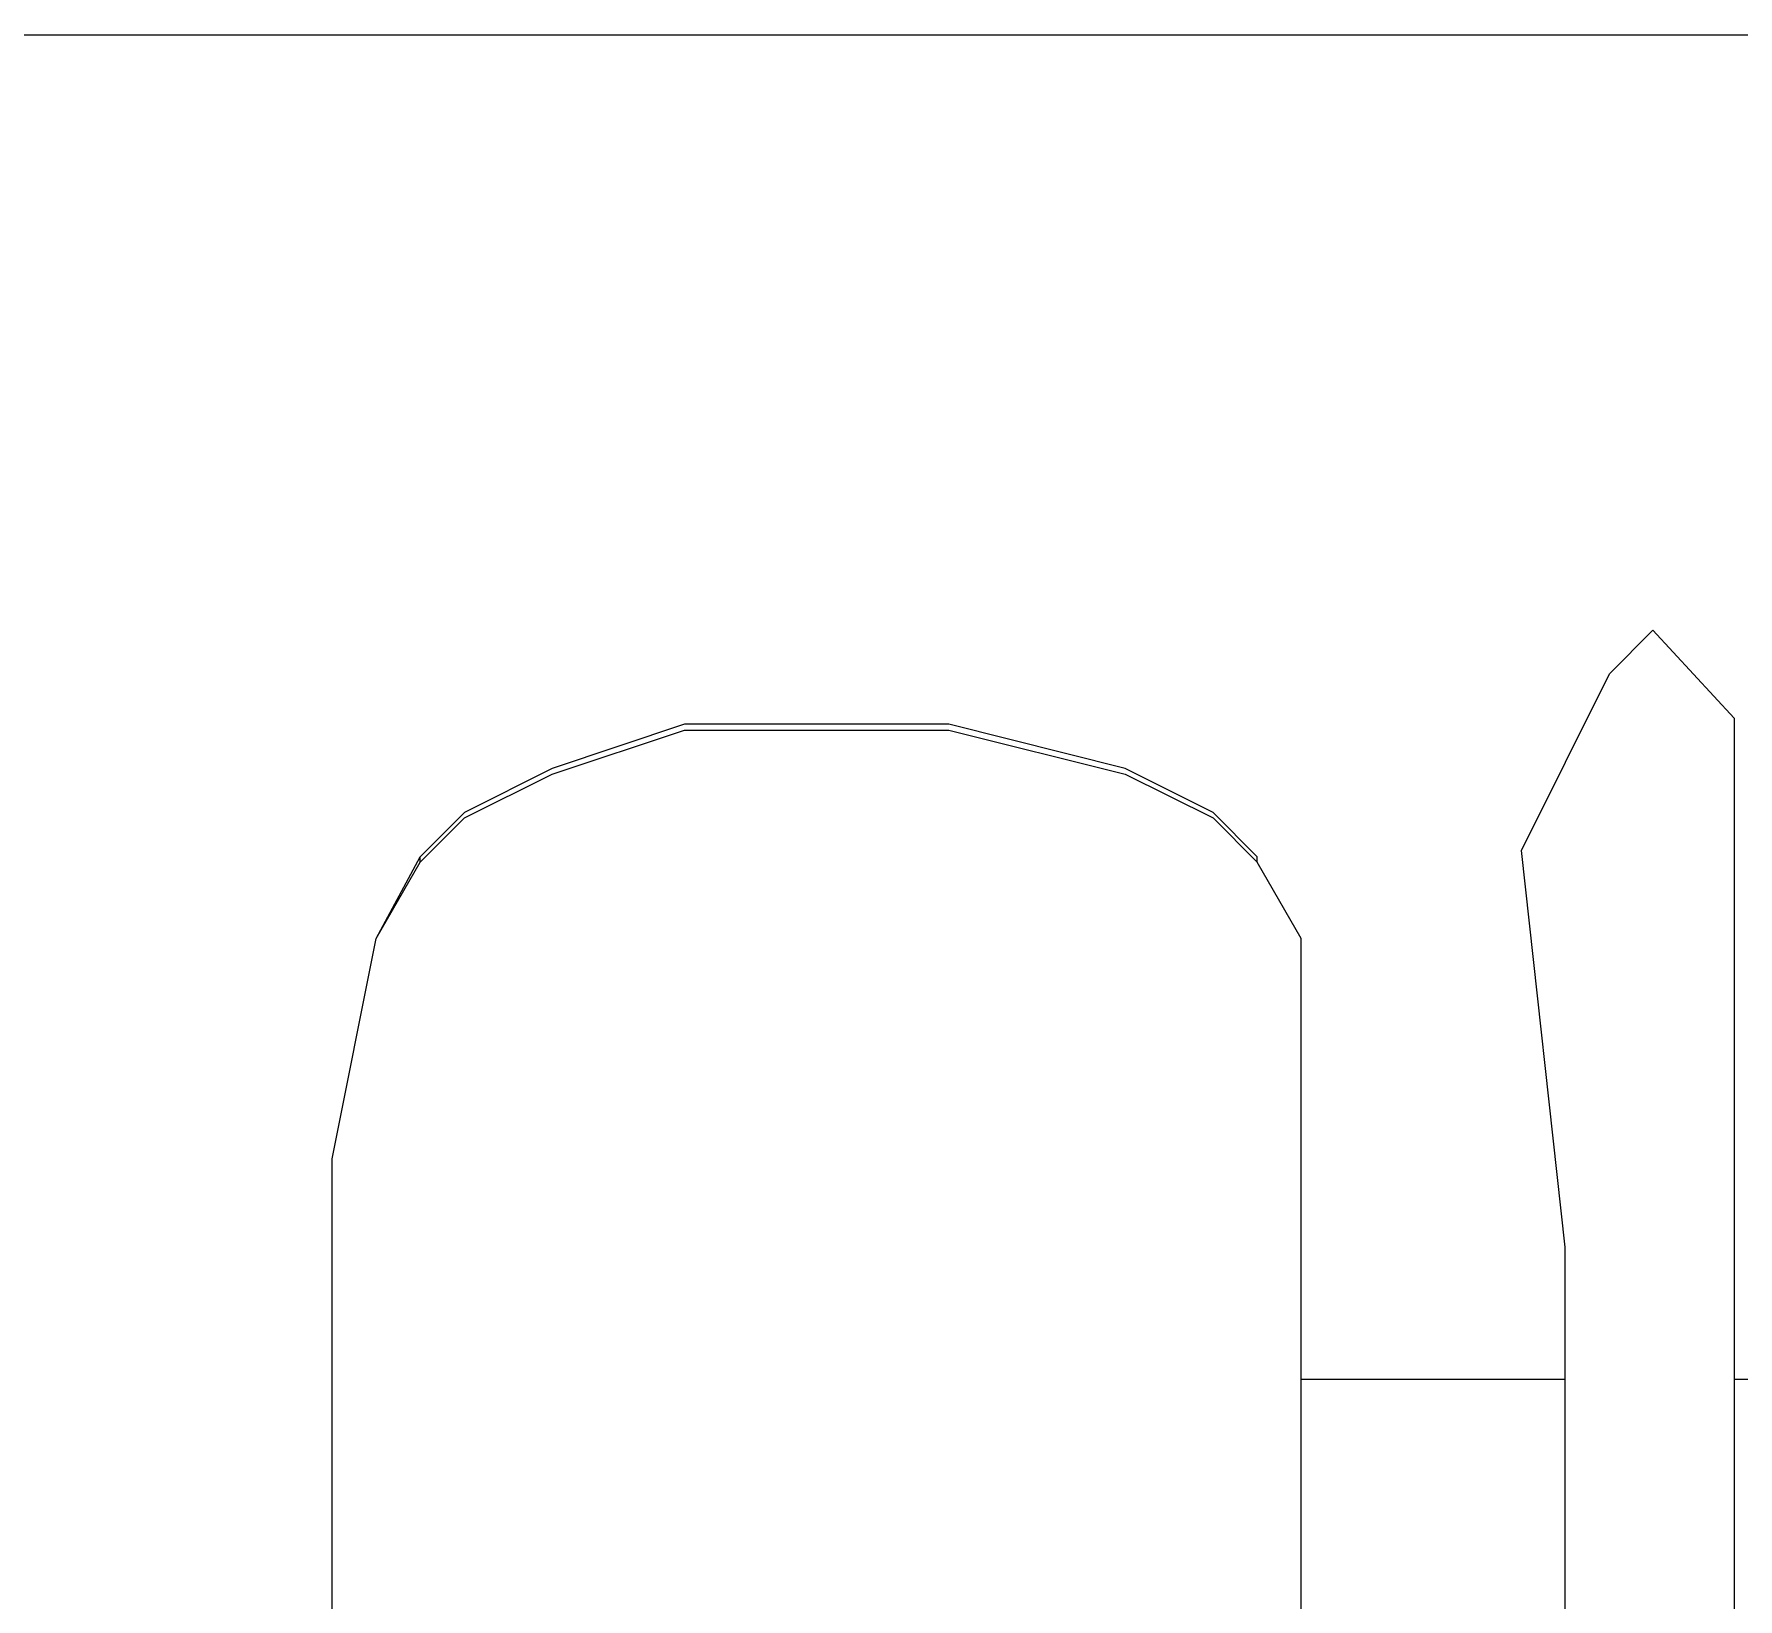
# Model space of a CAD drawing. Extents: x 65572 to 72871, y 30718 to 33858.
# Drawn here: x 65667.89 to 65691.27, y 32315.99 to 32337.45 of the extents above; entities that cross this region are included whole.
import ezdxf

# ---------------------------------------------------------------- set-up
doc = ezdxf.new("R2010")
doc.units = 0
doc.header["$LTSCALE"] = 0.5
doc.header["$MEASUREMENT"] = 0
doc.layers.get('0').update_dxf_attribs({"color": 20, "linetype": 'CONTINUOUS'})
doc.layers.get('DEFPOINTS').update_dxf_attribs({"linetype": 'CONTINUOUS', "lineweight": 5})
for name, color, linetype, lineweight in [('Annotations', 40, 'CONTINUOUS', 5), ('Layout', 154, 'CONTINUOUS', 5), ('Viewed', 150, 'CONTINUOUS', 9)]:
    doc.layers.add(name, color=color, linetype=linetype, lineweight=lineweight)
doc.styles.get("Standard").update_dxf_attribs({"font": 'arial.ttf'})
doc.dimstyles.new('ARCH', dxfattribs={"dimscale": 96, "dimtxt": 0.0625, "dimasz": 0.0625, "dimexe": 0.04, "dimexo": 0.09375, "dimgap": 0.03125, "dimtad": 1, "dimdec": 0, "dimrnd": 0.0625, "dimzin": 3, "dimdsep": 46, "dimlunit": 4, "dimtxsty": 'Standard', "dimblk1": 'ARCHTICK', "dimblk2": 'ARCHTICK', "dimsah": 1, "dimcen": 0, "dimdle": 0.03125, "dimclrd": 256, "dimclre": 256, "dimclrt": 256, "dimazin": 0, "dimtfac": 1, "dimtdec": 0, "dimtmove": 2, "dimatfit": 3, "dimldrblk": 'OBLIQUE', "dimfxl": 0.3, "dimfxlon": 1, "dimfrac": 2, "dimarcsym": 0})

# ---------------------------------------------------------------- blocks, each defined once
blk = doc.blocks.new('_ArchTick')
at = {"const_width": 0.15}
blk.add_lwpolyline([(-0.5, -0.5), (0.5, 0.5)], dxfattribs=at)
blk = doc.blocks.new('*D243')
at = {"layer": 'Annotations', "lineweight": -2}
for p, q in [((65601.02, 32341.138), (65713.001, 32341.138)), ((65604.02, 32341.308), (65604.02, 32337.298)), ((65710.001, 32341.308), (65710.001, 32337.298))]:
    blk.add_line(p, q, dxfattribs=at)
at = {"layer": 'DEFPOINTS', "color": 0}
for p in [(65604.02, 32350.308), (65710.001, 32350.308), (65710.001, 32341.138)]:
    blk.add_point(p, dxfattribs=at)
at = {"layer": 'Annotations', "lineweight": -2, "xscale": 6, "yscale": 6, "zscale": 6, "rotation": 180}
blk.add_blockref('_ArchTick', (65604.02, 32341.138), dxfattribs=at)
at = {"layer": 'Annotations', "lineweight": -2, "xscale": 6, "yscale": 6, "zscale": 6}
blk.add_blockref('_ArchTick', (65710.001, 32341.138), dxfattribs=at)
at = {"layer": 'Annotations', "insert": (65657.01, 32347.201), "char_height": 6, "attachment_point": 5}
blk.add_mtext('8\'-10"', dxfattribs=at)
blk = doc.blocks.new('_Oblique')
at = {"lineweight": -2}
blk.add_line((-0.5, -0.5), (0.5, 0.5), dxfattribs=at)
blk = doc.blocks.new('12fstg01')
at = {"color": 0, "linetype": 'ByBlock'}
for p, q in [((-0.10158, 0.79897), (0.10158, 0.79897)), ((0.10158, 0.79897), (0.1651, 0.78624)), ((0.1651, 0.78624), (0.1871, 0.7736)), ((0.1651, 0.78624), (0.18862, 0.7736)), ((0.1871, 0.7736), (0.18862, 0.7736)), ((0.1871, 0.7736), (0.19983, 0.76086)), ((0.18862, 0.7736), (0.20136, 0.76086)), ((0.19983, 0.76086), (0.21243, 0.73549)), ((0.21409, 0.73549), (0.20136, 0.76086)), ((0.21243, 0.73549), (0.22516, 0.69739)), ((0.22682, 0.69739), (0.21409, 0.73549)), ((0.22516, 0.69739), (0.22516, 0.62118)), ((0.22682, 0.62118), (0.22682, 0.69739)), ((0.22516, 0.62118), (0.21243, 0.57035)), ((0.21409, 0.57035), (0.22682, 0.62118)), ((0.21243, 0.57035), (0.19983, 0.54498)), ((0.20136, 0.54498), (0.21409, 0.57035)), ((0.19983, 0.54498), (0.1871, 0.53225)), ((0.18862, 0.53225), (0.20136, 0.54498)), ((0.1651, 0.51961), (0.1871, 0.53225)), ((0.1871, 0.53225), (0.18862, 0.53225)), ((-0.1651, 0.51961), (0.1651, 0.51961)), ((0.03806, 0.51961), (0.03806, 0.4434)), ((0.07611, 0.4434), (0.19042, 0.45604)), ((0.19042, 0.45604), (0.24135, 0.43067)), ((-0.07625, 0.4434), (0.07611, 0.4434)), ((0.24135, 0.43067), (0.25394, 0.41812)), ((0.25394, 0.41812), (0.22862, 0.39469)), ((0.22862, 0.39469), (-0.22862, 0.39469)), ((0.03806, 0.39469), (0.03806, 0.37983))]:
    blk.add_line(p, q, dxfattribs=at)

msp = doc.modelspace()

# ---------------------------------------------------------------- linework, layer by layer
at = {"layer": 'Viewed', "linetype": 'ByBlock'}
msp.add_line((65710.019605, 32337.437119), (65602.553693, 32337.437119), dxfattribs=at)

# ---------------------------------------------------------------- block references
at = {"layer": 'Layout', "linetype": 'ByBlock', "xscale": 47.58705652932135, "yscale": 47.58705652932135, "zscale": 47.58705652932135, "rotation": 89.99999999999999}
msp.add_blockref('12fstg01', (65710.001978, 32317.191491), dxfattribs=at)

# ---------------------------------------------------------------- dimensions: what is measured, and where the dimension line sits
at = {"layer": 'Annotations'}
dim = msp.add_linear_dim(base=(65710.00134, 32341.138361), p1=(65604.019611, 32350.308064), p2=(65710.00134, 32350.308064), angle=180, dimstyle='ARCH', dxfattribs=at)
dim.commit()
dim.dimension.update_dxf_attribs({"geometry": '*D243', "text_midpoint": (65657.010475, 32347.201361)})

doc.saveas('drawing.dxf')
